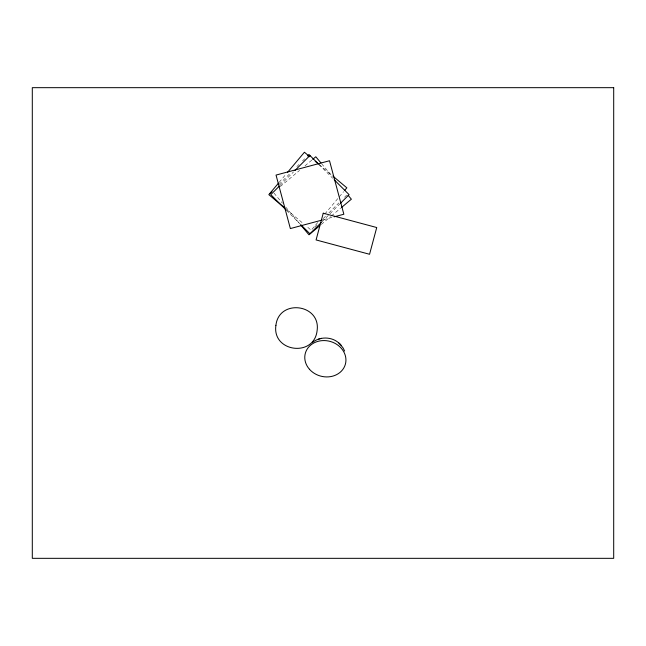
<?xml version="1.0" encoding="UTF-8"?>
<svg xmlns="http://www.w3.org/2000/svg" width="646" height="646" viewBox="0 0 646 646"><rect width="100%" height="100%" fill="white"/><g stroke="black" fill="none" stroke-linecap="round" stroke-linejoin="round"><path stroke-width="0.48" stroke-dasharray="3.23 2.42" d="M279.185 182.309L286.299 173.831M317.719 222.531L311.243 230.242L306.616 226.358M324.833 214.044L343.599 191.684M279.064 184.417L290.45 173.031M296.861 166.62L298.993 164.488M302.554 160.927L304.694 158.787M280.041 185.394L293.567 171.868M314.659 227.134L316.79 224.994M323.202 218.59L326.044 215.74M328.895 212.889L338.859 202.925M344.552 197.232L346.692 195.1M322.039 221.699L339.836 203.902M280.307 186.541L299.591 170.366M304.993 165.836L311.929 160.014M321.304 224.428L330.558 216.66M331.325 216.014L340.579 208.254M323.428 219.697L333.15 217.096M319.076 164.528L332.181 175.534M286.566 209.538L303.531 223.774M318.93 164.488L332.722 178.28M286.444 210.313L299.978 223.839M321.611 163.713L331.963 176.051M274.017 193.138L282.431 203.167M285.661 207.019L299.905 223.984"/><path stroke-width="0.97" d="M278.539 183.084L268.833 194.648L284.256 207.592M287.599 172.288L304.419 152.238L309.822 156.768M344.899 190.142L346.837 187.825L332.956 176.18M269.81 193.671L271.942 191.539M307.536 155.944L308.966 154.515L318.486 164.044M279.33 186.113L270.787 194.648L286.178 210.047M294.988 170.447L309.943 155.5M321.328 222.418L309.943 233.804L301.133 224.994M340.555 203.191L349.09 194.648L334.144 179.701M312.704 159.36L315.789 156.776L320.965 162.945M319.762 225.72L308.966 234.781L300.551 224.76M341.354 207.608L351.376 199.194L348.146 195.334M312.527 342.437C320.303 336.082 332.698 336.639 339.731 343.85M322.451 219.963L290.361 228.563L276.036 175.074L329.517 160.741L343.85 214.23L334.127 216.83M318.551 339.134L319.964 338.762M320.359 338.657L321.571 338.334M315.216 161.298L318.3 163.882M340.022 344.14L343.034 347.887L344.617 351.036M338.835 342.961L341.056 345.166M275.915 325.326C271.893 352.078 314.053 357.626 317.089 330.752C321.11 304 278.951 298.452 275.915 325.326M323.242 213.204L316.08 239.941L369.56 254.274L376.731 227.529L323.242 213.204M613.7 87.67L32.3 87.67L32.3 558.33L613.7 558.33L613.7 87.67M309.45 369.254A20.761 17.983 15 0 0 344.633 366.339A20.761 17.983 15 0 0 321.983 340.644A20.761 17.983 15 0 0 309.45 369.254"/></g></svg>
